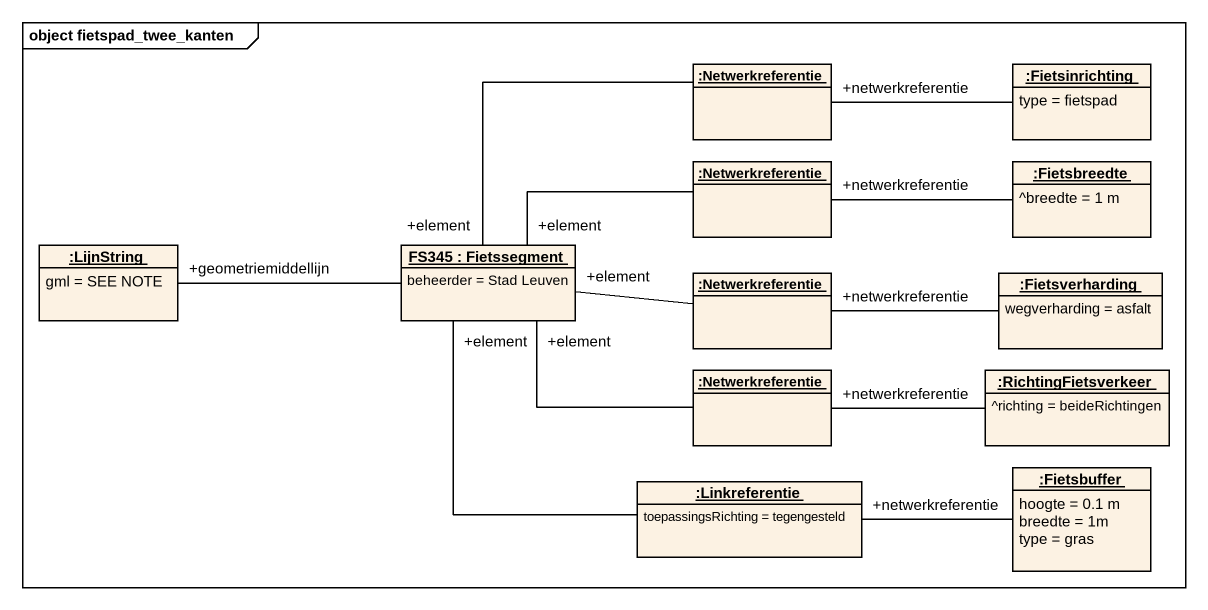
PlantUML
@startuml
mainframe object fietspad_twee_kanten
hide circle
hide empty members
object ":Netwerkreferentie" as Netwerkreferentie
object ":Fietsinrichting" as Fietsinrichting {
  type = fietspad
}
object ":Netwerkreferentie" as Netwerkreferentie_2
object ":Fietsbreedte" as Fietsbreedte {
  ^breedte = 1 m
}
object ":LijnString" as LijnString {
  gml = SEE NOTE
}
object "FS345 : Fietssegment" as FS345 {
  beheerder = Stad Leuven
}
object ":Netwerkreferentie" as Netwerkreferentie_3
object ":Fietsverharding" as Fietsverharding {
  wegverharding = asfalt
}
object ":Netwerkreferentie" as Netwerkreferentie_4
object ":RichtingFietsverkeer" as RichtingFietsverkeer {
  ^richting = beideRichtingen
}
object ":Linkreferentie" as Linkreferentie {
  toepassingsRichting = tegengesteld
}
object ":Fietsbuffer" as Fietsbuffer {
  hoogte = 0.1 m
  breedte = 1m
  type = gras
}
Netwerkreferentie -- "+element" FS345
Fietsinrichting -left- "+netwerkreferentie" Netwerkreferentie
Netwerkreferentie_2 -left- "+element" FS345
Fietsbreedte -left- "+netwerkreferentie" Netwerkreferentie_2
FS345 -left- "+geometriemiddellijn" LijnString
FS345 "+element" -- Linkreferentie
Netwerkreferentie_3 -left- "+element" FS345
Fietsverharding -left- "+netwerkreferentie" Netwerkreferentie_3
Netwerkreferentie_4 -left- "+element" FS345
RichtingFietsverkeer -left- "+netwerkreferentie" Netwerkreferentie_4
Linkreferentie -right- "+netwerkreferentie" Fietsbuffer
@enduml
